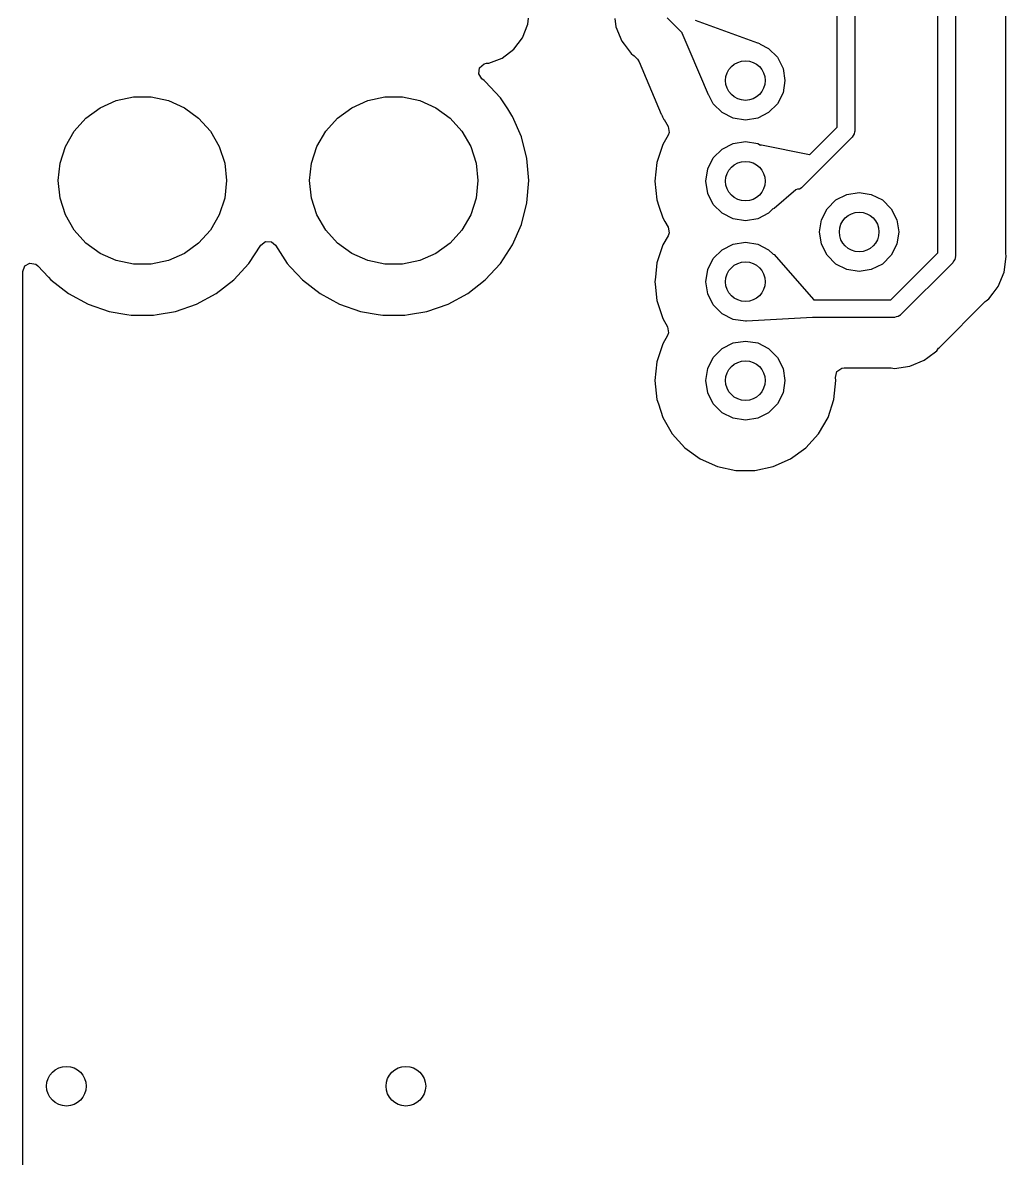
# Model space of a CAD drawing. Extents: x 106.8 to 191.4, y -142.2 to -57.6.
# Drawn here: x 127.48 to 137.42, y -108.14 to -96.67 of the extents above; entities that cross this region are included whole.
import ezdxf

# ---------------------------------------------------------------- set-up
doc = ezdxf.new("R2010")
doc.units = 0
doc.layers.add('BLACK', color=7, linetype='CONTINUOUS')

msp = doc.modelspace()

# ---------------------------------------------------------------- linework, layer by layer
at = {"layer": 'BLACK', "linetype": 'CONTINUOUS'}
for p, q in [((136.727, -98.9978), (136.727, -86.4984)), ((136.905, -86.4616), (136.905, -99.0346)), ((135.711, -97.7278), (135.711, -91.7626)), ((135.889, -91.7626), (135.889, -97.7646)), ((137.413, -98.6801), (137.413, -92.6798)), ((132.534, -96.8238), (132.585, -96.6868)), ((132.585, -96.6868), (132.592, -96.6262)), ((133.464, -96.6278), (133.475, -96.7142)), ((133.475, -96.7142), (133.535, -96.8595)), ((134.147, -96.774), (133.994, -96.6211)), ((134.277, -96.6478), (134.907, -96.876)), ((132.446, -96.9409), (132.534, -96.8238)), ((134.147, -96.7782), (134.147, -96.774)), ((134.227, -96.9671), (134.147, -96.7782)), ((132.329, -97.0285), (132.446, -96.9409)), ((133.535, -96.8595), (133.558, -96.8885)), ((133.558, -96.8885), (133.631, -96.9843)), ((134.907, -96.876), (134.908, -96.8762)), ((134.908, -96.8762), (134.909, -96.8768)), ((134.909, -96.8768), (134.926, -96.8829)), ((134.926, -96.8829), (134.932, -96.8884)), ((134.932, -96.8884), (135.019, -96.933)), ((135.019, -96.933), (135.108, -97.0215)), ((132.192, -97.0796), (132.329, -97.0285)), ((133.631, -96.9843), (133.655, -97.0029)), ((133.655, -97.0029), (133.658, -97.0048)), ((133.658, -97.0048), (133.666, -97.0124)), ((133.666, -97.0124), (133.693, -97.0389)), ((133.693, -97.0389), (133.712, -97.0668)), ((134.41, -97.399), (134.227, -96.9671)), ((135.108, -97.0215), (135.165, -97.133)), ((132.091, -97.188), (132.1, -97.1285)), ((132.1, -97.1285), (132.144, -97.0882)), ((132.144, -97.0882), (132.168, -97.0822)), ((132.168, -97.0822), (132.192, -97.0796)), ((133.712, -97.0668), (133.935, -97.5946)), ((135.165, -97.133), (135.184, -97.2566)), ((132.123, -97.239), (132.091, -97.188)), ((132.145, -97.2556), (132.123, -97.239)), ((132.156, -97.2647), (132.145, -97.2556)), ((132.309, -97.4303), (132.156, -97.2647)), ((135.184, -97.2566), (135.165, -97.3802)), ((134.416, -97.4052), (134.41, -97.399)), ((134.46, -97.4917), (134.416, -97.4052)), ((134.416, -97.4052), (134.416, -97.4052)), ((135.165, -97.3802), (135.108, -97.4917)), ((128.268, -97.5315), (128.43, -97.4592)), ((128.43, -97.4592), (128.604, -97.4223)), ((128.604, -97.4223), (128.782, -97.4223)), ((128.782, -97.4223), (128.956, -97.4592)), ((128.956, -97.4592), (129.118, -97.5315)), ((130.808, -97.5315), (130.97, -97.4592)), ((130.97, -97.4592), (131.144, -97.4223)), ((131.144, -97.4223), (131.322, -97.4223)), ((131.322, -97.4223), (131.496, -97.4592)), ((131.496, -97.4592), (131.658, -97.5315)), ((132.383, -97.5433), (132.309, -97.4303)), ((134.549, -97.5802), (134.46, -97.4917)), ((135.108, -97.4917), (135.019, -97.5802)), ((128.124, -97.6359), (128.268, -97.5315)), ((129.118, -97.5315), (129.262, -97.6359)), ((130.664, -97.6359), (130.808, -97.5315)), ((131.658, -97.5315), (131.802, -97.6359)), ((132.425, -97.6084), (132.383, -97.5433)), ((132.432, -97.6188), (132.425, -97.6084)), ((132.522, -97.825), (132.432, -97.6188)), ((133.935, -97.5946), (133.937, -97.5992)), ((133.937, -97.5992), (133.938, -97.6002)), ((133.938, -97.6002), (133.938, -97.6003)), ((133.938, -97.6003), (133.944, -97.6125)), ((133.944, -97.6125), (133.948, -97.6237)), ((133.948, -97.6237), (133.95, -97.6282)), ((133.95, -97.6282), (133.95, -97.6282)), ((133.95, -97.6282), (133.95, -97.6282)), ((133.95, -97.6282), (133.958, -97.6431)), ((134.66, -97.637), (134.549, -97.5802)), ((135.019, -97.5802), (134.908, -97.637)), ((128.005, -97.768), (128.124, -97.6359)), ((129.262, -97.6359), (129.381, -97.768)), ((130.545, -97.768), (130.664, -97.6359)), ((131.802, -97.6359), (131.921, -97.768)), ((133.958, -97.6431), (133.961, -97.6483)), ((133.961, -97.6483), (133.963, -97.6512)), ((133.963, -97.6512), (134.003, -97.7206)), ((134.003, -97.7206), (134.013, -97.7799)), ((134.784, -97.6566), (134.66, -97.637)), ((134.908, -97.637), (134.784, -97.6566)), ((135.435, -98.004), (135.711, -97.7278)), ((127.917, -97.9219), (128.005, -97.768)), ((129.381, -97.768), (129.47, -97.9219)), ((130.457, -97.9219), (130.545, -97.768)), ((131.921, -97.768), (132.01, -97.9219)), ((132.578, -98.0432), (132.522, -97.825)), ((134.003, -97.8085), (133.95, -97.901)), ((134.013, -97.7799), (134.003, -97.8085)), ((135.863, -97.8275), (135.355, -98.3355)), ((135.871, -97.8099), (135.863, -97.8275)), ((135.884, -97.795), (135.871, -97.8099)), ((135.887, -97.7759), (135.884, -97.795)), ((135.889, -97.7723), (135.887, -97.7759)), ((135.889, -97.7646), (135.888, -97.77)), ((135.888, -97.77), (135.889, -97.7723)), ((127.862, -98.0909), (127.917, -97.9219)), ((129.47, -97.9219), (129.525, -98.0909)), ((130.402, -98.0909), (130.457, -97.9219)), ((132.01, -97.9219), (132.065, -98.0909)), ((133.95, -97.901), (133.891, -98.0827)), ((134.46, -98.0375), (134.549, -97.949)), ((134.549, -97.949), (134.66, -97.8922)), ((134.66, -97.8922), (134.784, -97.8726)), ((134.784, -97.8726), (134.908, -97.8922)), ((134.908, -97.8922), (134.938, -97.9075)), ((134.938, -97.9075), (134.94, -97.9056)), ((134.94, -97.9056), (134.947, -97.9049)), ((134.947, -97.9049), (135.432, -98.0026)), ((127.843, -98.2676), (127.862, -98.0909)), ((129.525, -98.0909), (129.543, -98.2676)), ((130.383, -98.2676), (130.402, -98.0909)), ((132.065, -98.0909), (132.083, -98.2676)), ((132.596, -98.2676), (132.578, -98.0432)), ((133.891, -98.0827), (133.871, -98.2726)), ((134.404, -98.149), (134.46, -98.0375)), ((135.432, -98.0026), (135.435, -98.004)), ((134.384, -98.2726), (134.404, -98.149)), ((127.862, -98.4443), (127.843, -98.2676)), ((129.543, -98.2676), (129.525, -98.4443)), ((130.402, -98.4443), (130.383, -98.2676)), ((132.083, -98.2676), (132.065, -98.4443)), ((132.578, -98.492), (132.596, -98.2676)), ((133.871, -98.2726), (133.891, -98.4625)), ((134.404, -98.3962), (134.384, -98.2726)), ((134.46, -98.5077), (134.404, -98.3962)), ((135.292, -98.3615), (135.075, -98.5484)), ((135.31, -98.3549), (135.292, -98.3615)), ((135.292, -98.3615), (135.292, -98.3615)), ((135.33, -98.3532), (135.31, -98.3549)), ((135.346, -98.342), (135.33, -98.3532)), ((135.349, -98.3407), (135.346, -98.342)), ((135.35, -98.3386), (135.349, -98.3407)), ((135.355, -98.3355), (135.35, -98.3386)), ((135.698, -98.4627), (135.809, -98.4059)), ((135.809, -98.4059), (135.933, -98.3863)), ((135.933, -98.3863), (136.056, -98.4059)), ((136.056, -98.4059), (136.168, -98.4627)), ((127.917, -98.6133), (127.862, -98.4443)), ((129.525, -98.4443), (129.47, -98.6133)), ((130.457, -98.6133), (130.402, -98.4443)), ((132.065, -98.4443), (132.01, -98.6133)), ((132.522, -98.7102), (132.578, -98.492)), ((133.891, -98.4625), (133.911, -98.5266)), ((133.911, -98.5266), (133.95, -98.6442)), ((134.549, -98.5962), (134.46, -98.5077)), ((135.065, -98.5504), (135.019, -98.5962)), ((135.067, -98.5512), (135.065, -98.5504)), ((135.075, -98.5484), (135.067, -98.5512)), ((135.552, -98.6627), (135.609, -98.5512)), ((135.609, -98.5512), (135.698, -98.4627)), ((136.168, -98.4627), (136.256, -98.5512)), ((136.256, -98.5512), (136.313, -98.6627)), ((128.005, -98.7672), (127.917, -98.6133)), ((129.47, -98.6133), (129.381, -98.7672)), ((130.545, -98.7672), (130.457, -98.6133)), ((132.01, -98.6133), (131.921, -98.7672)), ((133.95, -98.6442), (133.97, -98.6801)), ((134.66, -98.653), (134.549, -98.5962)), ((134.784, -98.6726), (134.66, -98.653)), ((134.908, -98.653), (134.784, -98.6726)), ((135.019, -98.5962), (134.908, -98.653)), ((135.533, -98.7863), (135.552, -98.6627)), ((136.313, -98.6627), (136.333, -98.7863)), ((128.124, -98.8993), (128.005, -98.7672)), ((129.381, -98.7672), (129.262, -98.8993)), ((130.664, -98.8993), (130.545, -98.7672)), ((131.921, -98.7672), (131.802, -98.8993)), ((132.432, -98.9164), (132.522, -98.7102)), ((133.97, -98.6801), (134.003, -98.7366)), ((134.003, -98.7366), (134.013, -98.7959)), ((137.413, -98.9897), (137.413, -98.6801)), ((129.89, -98.9201), (129.938, -98.8841)), ((129.938, -98.8841), (129.998, -98.8874)), ((129.998, -98.8874), (130.037, -98.9201)), ((134.003, -98.8246), (133.95, -98.917)), ((134.013, -98.7959), (134.003, -98.8246)), ((134.66, -98.9082), (134.784, -98.8886)), ((134.784, -98.8886), (134.908, -98.9082)), ((135.552, -98.9099), (135.533, -98.7863)), ((136.333, -98.7863), (136.313, -98.9099)), ((128.268, -99.0037), (128.124, -98.8993)), ((128.43, -99.076), (128.268, -99.0037)), ((129.118, -99.0037), (128.956, -99.076)), ((129.262, -98.8993), (129.118, -99.0037)), ((129.769, -99.1049), (129.89, -98.9201)), ((130.037, -98.9201), (130.157, -99.1049)), ((130.808, -99.0037), (130.664, -98.8993)), ((130.97, -99.076), (130.808, -99.0037)), ((131.658, -99.0037), (131.496, -99.076)), ((131.802, -98.8993), (131.658, -99.0037)), ((132.309, -99.1049), (132.432, -98.9164)), ((133.95, -98.917), (133.891, -99.0987)), ((134.46, -99.0535), (134.549, -98.965)), ((134.549, -98.965), (134.66, -98.9082)), ((134.908, -98.9082), (135.019, -98.965)), ((135.019, -98.965), (135.066, -99.0115)), ((135.066, -99.0115), (135.066, -99.0112)), ((135.066, -99.0112), (135.075, -99.0146)), ((135.609, -99.0214), (135.552, -98.9099)), ((136.253, -99.4722), (136.727, -98.9978)), ((136.313, -98.9099), (136.256, -99.0214)), ((137.414, -99.0011), (137.413, -98.9897)), ((137.419, -99.0346), (137.414, -99.0011)), ((127.506, -99.1299), (127.558, -99.0999)), ((127.558, -99.0999), (127.617, -99.1103)), ((127.617, -99.1103), (127.638, -99.1269)), ((127.638, -99.1269), (127.745, -99.243)), ((128.604, -99.1129), (128.43, -99.076)), ((128.782, -99.1129), (128.604, -99.1129)), ((128.956, -99.076), (128.782, -99.1129)), ((129.616, -99.2705), (129.769, -99.1049)), ((130.157, -99.1049), (130.187, -99.1375)), ((131.144, -99.1129), (130.97, -99.076)), ((131.322, -99.1129), (131.144, -99.1129)), ((131.496, -99.076), (131.322, -99.1129)), ((132.156, -99.2705), (132.309, -99.1049)), ((133.891, -99.0987), (133.875, -99.243)), ((134.404, -99.165), (134.46, -99.0535)), ((135.075, -99.0146), (135.075, -99.0152)), ((135.075, -99.0152), (135.471, -99.4689)), ((135.698, -99.1099), (135.609, -99.0214)), ((135.809, -99.1667), (135.698, -99.1099)), ((136.168, -99.1099), (136.056, -99.1667)), ((136.256, -99.0214), (136.168, -99.1099)), ((136.879, -99.0975), (136.352, -99.624)), ((136.887, -99.0799), (136.879, -99.0975)), ((136.9, -99.065), (136.887, -99.0799)), ((136.903, -99.0459), (136.9, -99.065)), ((136.905, -99.0423), (136.903, -99.0459)), ((136.905, -99.0346), (136.904, -99.04)), ((136.904, -99.04), (136.905, -99.0423)), ((137.398, -99.1906), (137.419, -99.0346)), ((127.485, -99.1864), (127.506, -99.1299)), ((127.485, -102.235), (127.485, -99.1864)), ((130.187, -99.1375), (130.26, -99.2161)), ((130.26, -99.2161), (130.31, -99.2705)), ((134.384, -99.2886), (134.404, -99.165)), ((135.933, -99.1863), (135.809, -99.1667)), ((136.056, -99.1667), (135.933, -99.1863)), ((137.338, -99.3359), (137.398, -99.1906)), ((127.745, -99.243), (127.77, -99.2705)), ((127.77, -99.2705), (127.948, -99.4088)), ((129.439, -99.4088), (129.616, -99.2705)), ((130.31, -99.2705), (130.488, -99.4088)), ((131.979, -99.4088), (132.156, -99.2705)), ((133.875, -99.243), (133.871, -99.2886)), ((133.871, -99.2886), (133.873, -99.3127)), ((133.873, -99.3127), (133.891, -99.4785)), ((134.404, -99.4122), (134.384, -99.2886)), ((137.285, -99.4051), (137.338, -99.3359)), ((127.948, -99.4088), (128.146, -99.5159)), ((129.241, -99.5159), (129.439, -99.4088)), ((130.488, -99.4088), (130.686, -99.5159)), ((131.781, -99.5159), (131.979, -99.4088)), ((134.46, -99.5237), (134.404, -99.4122)), ((135.471, -99.4689), (135.472, -99.4722)), ((137.215, -99.4812), (137.242, -99.4607)), ((137.242, -99.4607), (137.285, -99.4051)), ((128.146, -99.5159), (128.358, -99.589)), ((129.028, -99.589), (129.241, -99.5159)), ((130.686, -99.5159), (130.898, -99.589)), ((131.568, -99.589), (131.781, -99.5159)), ((133.891, -99.4785), (133.95, -99.6602)), ((134.549, -99.6122), (134.46, -99.5237)), ((135.472, -99.4722), (136.253, -99.4722)), ((136.744, -99.9518), (137.207, -99.4888)), ((137.207, -99.4888), (137.215, -99.4812)), ((128.358, -99.589), (128.536, -99.6187)), ((128.536, -99.6187), (128.581, -99.6261)), ((128.581, -99.6261), (128.581, -99.6261)), ((128.581, -99.6261), (128.806, -99.6261)), ((128.806, -99.6261), (128.843, -99.6199)), ((128.843, -99.6199), (129.028, -99.589)), ((130.898, -99.589), (131.076, -99.6187)), ((131.076, -99.6187), (131.121, -99.6261)), ((131.121, -99.6261), (131.121, -99.6261)), ((131.121, -99.6261), (131.346, -99.6261)), ((131.346, -99.6261), (131.383, -99.6199)), ((131.383, -99.6199), (131.568, -99.589)), ((133.95, -99.6602), (133.998, -99.7444)), ((134.66, -99.669), (134.549, -99.6122)), ((134.784, -99.6886), (134.66, -99.669)), ((134.794, -99.687), (134.784, -99.6886)), ((134.796, -99.6879), (134.794, -99.687)), ((135.463, -99.6506), (134.796, -99.6879)), ((135.464, -99.65), (135.463, -99.6506)), ((136.29, -99.65), (135.464, -99.65)), ((136.308, -99.6434), (136.29, -99.65)), ((136.327, -99.6417), (136.308, -99.6434)), ((136.343, -99.6305), (136.327, -99.6417)), ((136.347, -99.6292), (136.343, -99.6305)), ((136.348, -99.6271), (136.347, -99.6292)), ((136.352, -99.624), (136.348, -99.6271)), ((133.998, -99.7444), (134.009, -99.8036)), ((134.009, -99.8036), (133.998, -99.8323)), ((133.95, -99.9165), (133.891, -100.098)), ((133.998, -99.8323), (133.95, -99.9165)), ((134.549, -99.9645), (134.66, -99.9077)), ((134.66, -99.9077), (134.784, -99.8881)), ((134.784, -99.8881), (134.908, -99.9077)), ((134.908, -99.9077), (135.019, -99.9645)), ((134.46, -100.053), (134.549, -99.9645)), ((135.019, -99.9645), (135.108, -100.053)), ((136.626, -100.056), (136.716, -99.9872)), ((136.716, -99.9872), (136.736, -99.9604)), ((136.736, -99.9604), (136.744, -99.9518)), ((133.891, -100.098), (133.871, -100.288)), ((134.404, -100.164), (134.46, -100.053)), ((135.108, -100.053), (135.165, -100.164)), ((135.757, -100.162), (135.782, -100.159)), ((135.782, -100.159), (136.245, -100.159)), ((136.245, -100.159), (136.256, -100.159)), ((136.256, -100.159), (136.29, -100.164)), ((136.29, -100.164), (136.446, -100.143)), ((136.446, -100.143), (136.591, -100.083)), ((136.591, -100.083), (136.626, -100.056)), ((134.384, -100.288), (134.404, -100.164)), ((135.165, -100.164), (135.184, -100.288)), ((135.694, -100.256), (135.709, -100.197)), ((135.698, -100.288), (135.694, -100.256)), ((135.709, -100.197), (135.757, -100.162)), ((133.871, -100.288), (133.891, -100.478)), ((134.404, -100.412), (134.384, -100.288)), ((135.184, -100.288), (135.165, -100.412)), ((135.678, -100.478), (135.698, -100.288)), ((133.891, -100.478), (133.906, -100.524)), ((134.46, -100.523), (134.404, -100.412)), ((135.165, -100.412), (135.108, -100.523)), ((135.619, -100.66), (135.678, -100.478)), ((133.906, -100.524), (133.95, -100.66)), ((134.549, -100.612), (134.46, -100.523)), ((134.66, -100.669), (134.549, -100.612)), ((135.019, -100.612), (134.908, -100.669)), ((135.108, -100.523), (135.019, -100.612)), ((133.95, -100.66), (134.045, -100.825)), ((134.784, -100.688), (134.66, -100.669)), ((134.908, -100.669), (134.784, -100.688)), ((135.523, -100.825), (135.619, -100.66)), ((134.045, -100.825), (134.173, -100.967)), ((135.395, -100.967), (135.523, -100.825)), ((134.173, -100.967), (134.327, -101.079)), ((135.241, -101.079), (135.395, -100.967)), ((134.327, -101.079), (134.502, -101.157)), ((134.502, -101.157), (134.689, -101.197)), ((134.88, -101.197), (135.066, -101.157)), ((135.066, -101.157), (135.241, -101.079)), ((134.689, -101.197), (134.88, -101.197)), ((127.485, -102.997), (127.485, -102.235)), ((127.485, -120.787), (127.485, -102.997))]:
    msp.add_line(p, q, dxfattribs=at)
at = {"layer": 'BLACK'}
for centre in [(134.784, -97.2566), (134.784, -98.2726), (135.933, -98.7863), (134.784, -99.2886), (134.784, -100.288), (127.926, -107.417), (131.355, -107.417)]:
    msp.add_circle(centre, 0.2, dxfattribs=at)

doc.saveas('drawing.dxf')
